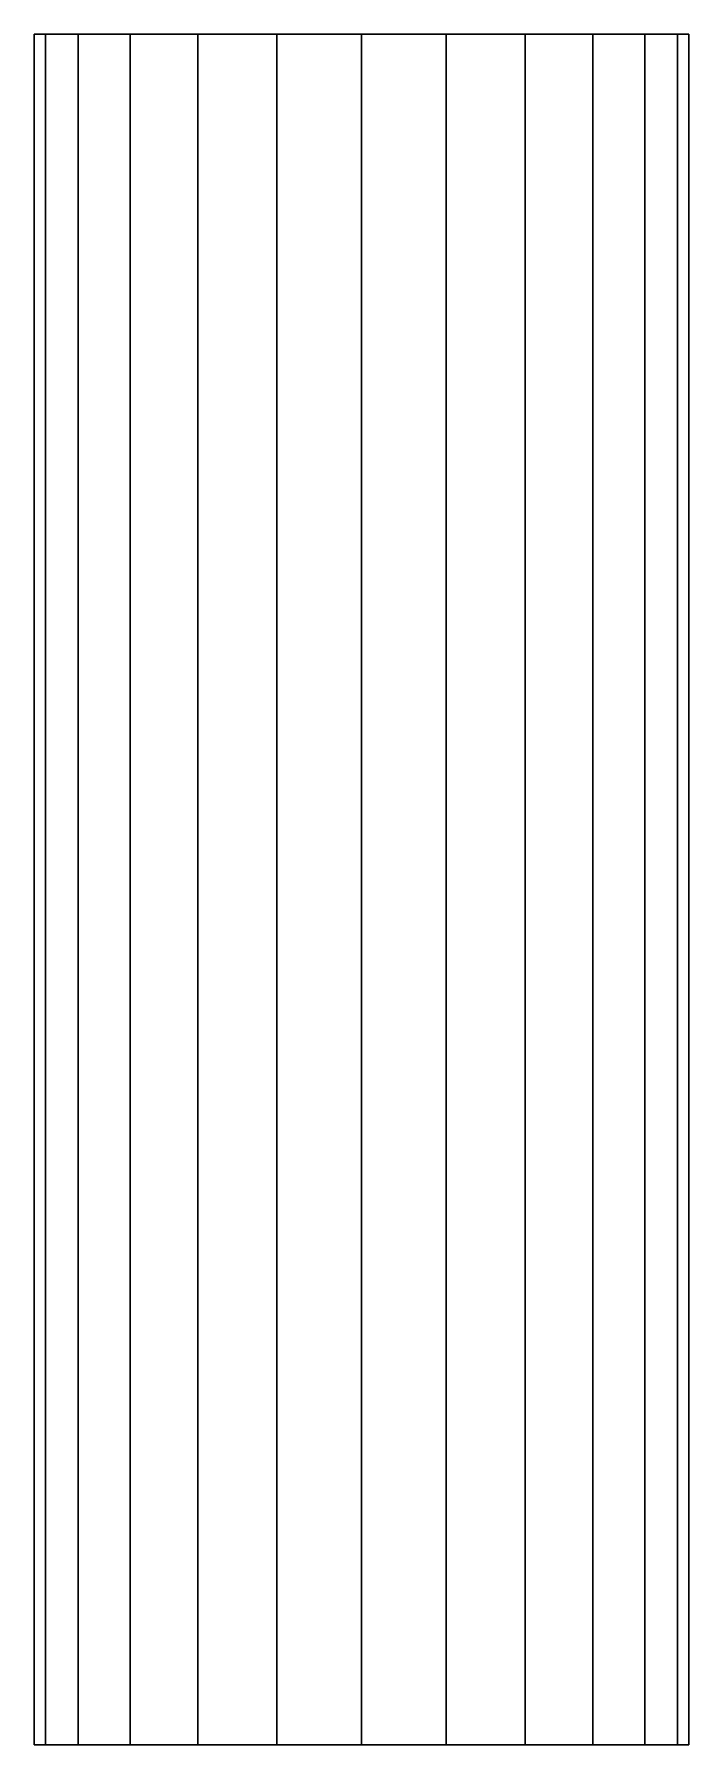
# Model space of a CAD drawing. Header units: inches. Extents: x -3325 to -59, y 5 to 733.
# Drawn here: x -2422.465 to -2420.565, y 120.16 to 125.121 of the extents above; entities that cross this region are included whole.
import ezdxf

# ---------------------------------------------------------------- set-up
doc = ezdxf.new("R2010")
doc.units = ezdxf.units.IN
doc.header["$MEASUREMENT"] = 0
doc.layers.add('P-PIPE', color=10, linetype='Continuous', lineweight=9)

msp = doc.modelspace()

# ---------------------------------------------------------------- linework, layer by layer
at = {"layer": 'P-PIPE', "color": 1}
msp.add_line((-2421.515, 125.1209, 1084), (-2421.515, 120.16, 1084), dxfattribs=at)
msp.add_line((-2421.515, 125.1209, 1084), (-2421.515, 120.16, 1084), dxfattribs=at)

# ---------------------------------------------------------------- meshes
mesh = msp.add_polyface(dxfattribs=at)
corners = [(-2422.465, 125.1209, 1084), (-2422.4326, 125.1209, 1084.2458), (-2422.3378, 125.1209, 1084.475), (-2422.1867, 125.1209, 1084.6718), (-2421.9901, 125.1209, 1084.8227), (-2421.7608, 125.1209, 1084.9177), (-2421.5151, 125.1209, 1084.95), (-2421.2692, 125.1209, 1084.9177), (-2421.0399, 125.1209, 1084.8227), (-2420.8433, 125.1209, 1084.6718), (-2420.6922, 125.1209, 1084.475), (-2420.5974, 125.1209, 1084.2458), (-2420.5649, 125.1209, 1084), (-2420.5974, 125.1209, 1083.7541), (-2420.6922, 125.1209, 1083.525), (-2420.8433, 125.1209, 1083.3282), (-2421.0399, 125.1209, 1083.1772), (-2421.2692, 125.1209, 1083.0824), (-2421.5151, 125.1209, 1083.05), (-2421.7608, 125.1209, 1083.0824), (-2421.9901, 125.1209, 1083.1772), (-2422.1867, 125.1209, 1083.3282), (-2422.3378, 125.1209, 1083.525), (-2422.4326, 125.1209, 1083.7541)]
mesh.append_faces([[corners[k] for k in face] for face in [(18, 16, 17)]], dxfattribs={"vtx0": -1, "color": 1})
mesh.append_faces([[corners[k] for k in face] for face in [(9, 4, 8)]], dxfattribs={"vtx0": -1, "vtx1": -1, "color": 1})
mesh.append_faces([[corners[k] for k in face] for face in [(21, 9, 15, 16)]], dxfattribs={"vtx0": -1, "vtx1": -1, "vtx3": -1, "color": 1})
mesh.append_faces([[corners[k] for k in face] for face in [(5, 6, 4), (14, 15, 13)]], dxfattribs={"vtx1": -1, "color": 1})
mesh.append_faces([[corners[k] for k in face] for face in [(3, 4, 9, 21), (20, 21, 16, 18)]], dxfattribs={"vtx1": -1, "vtx2": -1, "vtx3": -1, "color": 1})
mesh.append_faces([[corners[k] for k in face] for face in [(23, 0, 1), (18, 19, 20)]], dxfattribs={"vtx2": -1, "color": 1})
mesh.append_faces([[corners[k] for k in face] for face in [(1, 2, 3, 23), (6, 7, 8, 4), (9, 10, 11, 15), (21, 22, 23, 3), (11, 12, 13, 15)]], dxfattribs={"vtx2": -1, "vtx3": -1, "color": 1})
mesh = msp.add_polyface(dxfattribs=at)
corners = [(-2421.5151, 125.1209, 1084.95), (-2421.7608, 125.1209, 1084.9177), (-2421.9901, 125.1209, 1084.8227), (-2422.1867, 125.1209, 1084.6718), (-2422.3378, 125.1209, 1084.475), (-2422.4326, 125.1209, 1084.2458), (-2422.465, 125.1209, 1084), (-2422.465, 120.16, 1084), (-2422.4326, 120.16, 1084.2458), (-2422.3378, 120.16, 1084.475), (-2422.1867, 120.16, 1084.6718), (-2421.9901, 120.16, 1084.8227), (-2421.7608, 120.16, 1084.9177), (-2421.5151, 120.16, 1084.95)]
mesh.append_faces([[corners[k] for k in face] for face in [(7, 8, 5, 6)]], dxfattribs={"vtx1": -1, "color": 1})
mesh.append_faces([[corners[k] for k in face] for face in [(8, 9, 4, 5), (3, 4, 9, 10), (11, 12, 1, 2), (2, 3, 10, 11)]], dxfattribs={"vtx1": -1, "vtx3": -1, "color": 1})
mesh.append_faces([[corners[k] for k in face] for face in [(12, 13, 0, 1)]], dxfattribs={"vtx3": -1, "color": 1})
mesh = msp.add_polyface(dxfattribs=at)
corners = [(-2422.465, 125.1209, 1084), (-2422.4326, 125.1209, 1083.7541), (-2422.3378, 125.1209, 1083.525), (-2422.1867, 125.1209, 1083.3282), (-2421.9901, 125.1209, 1083.1772), (-2421.7608, 125.1209, 1083.0824), (-2421.5151, 125.1209, 1083.05), (-2421.5151, 120.16, 1083.05), (-2421.7608, 120.16, 1083.0824), (-2421.9901, 120.16, 1083.1772), (-2422.1867, 120.16, 1083.3282), (-2422.3378, 120.16, 1083.525), (-2422.4326, 120.16, 1083.7541), (-2422.465, 120.16, 1084)]
mesh.append_faces([[corners[k] for k in face] for face in [(7, 8, 5, 6)]], dxfattribs={"vtx1": -1, "color": 1})
mesh.append_faces([[corners[k] for k in face] for face in [(8, 9, 4, 5), (3, 4, 9, 10), (11, 12, 1, 2), (2, 3, 10, 11)]], dxfattribs={"vtx1": -1, "vtx3": -1, "color": 1})
mesh.append_faces([[corners[k] for k in face] for face in [(12, 13, 0, 1)]], dxfattribs={"vtx3": -1, "color": 1})
mesh = msp.add_polyface(dxfattribs=at)
corners = [(-2420.5649, 125.1209, 1084), (-2420.5974, 125.1209, 1084.2458), (-2420.6922, 125.1209, 1084.475), (-2420.8433, 125.1209, 1084.6718), (-2421.0399, 125.1209, 1084.8227), (-2421.2692, 125.1209, 1084.9177), (-2421.5151, 125.1209, 1084.95), (-2421.5151, 120.16, 1084.95), (-2421.2692, 120.16, 1084.9177), (-2421.0399, 120.16, 1084.8227), (-2420.8433, 120.16, 1084.6718), (-2420.6922, 120.16, 1084.475), (-2420.5974, 120.16, 1084.2458), (-2420.5649, 120.16, 1084)]
mesh.append_faces([[corners[k] for k in face] for face in [(7, 8, 5, 6)]], dxfattribs={"vtx1": -1, "color": 1})
mesh.append_faces([[corners[k] for k in face] for face in [(8, 9, 4, 5), (3, 4, 9, 10), (11, 12, 1, 2), (2, 3, 10, 11)]], dxfattribs={"vtx1": -1, "vtx3": -1, "color": 1})
mesh.append_faces([[corners[k] for k in face] for face in [(12, 13, 0, 1)]], dxfattribs={"vtx3": -1, "color": 1})
mesh = msp.add_polyface(dxfattribs=at)
corners = [(-2421.5151, 125.1209, 1083.05), (-2421.2692, 125.1209, 1083.0824), (-2421.0399, 125.1209, 1083.1772), (-2420.8433, 125.1209, 1083.3282), (-2420.6922, 125.1209, 1083.525), (-2420.5974, 125.1209, 1083.7541), (-2420.5649, 125.1209, 1084), (-2420.5649, 120.16, 1084), (-2420.5974, 120.16, 1083.7541), (-2420.6922, 120.16, 1083.525), (-2420.8433, 120.16, 1083.3282), (-2421.0399, 120.16, 1083.1772), (-2421.2692, 120.16, 1083.0824), (-2421.5151, 120.16, 1083.05)]
mesh.append_faces([[corners[k] for k in face] for face in [(7, 8, 5, 6)]], dxfattribs={"vtx1": -1, "color": 1})
mesh.append_faces([[corners[k] for k in face] for face in [(8, 9, 4, 5), (3, 4, 9, 10), (11, 12, 1, 2), (2, 3, 10, 11)]], dxfattribs={"vtx1": -1, "vtx3": -1, "color": 1})
mesh.append_faces([[corners[k] for k in face] for face in [(12, 13, 0, 1)]], dxfattribs={"vtx3": -1, "color": 1})
mesh = msp.add_polyface(dxfattribs=at)
corners = [(-2422.465, 120.16, 1084), (-2422.4326, 120.16, 1083.7541), (-2422.3378, 120.16, 1083.525), (-2422.1867, 120.16, 1083.3282), (-2421.9901, 120.16, 1083.1772), (-2421.7608, 120.16, 1083.0824), (-2421.5151, 120.16, 1083.05), (-2421.2692, 120.16, 1083.0824), (-2421.0399, 120.16, 1083.1772), (-2420.8433, 120.16, 1083.3282), (-2420.6922, 120.16, 1083.525), (-2420.5974, 120.16, 1083.7541), (-2420.5649, 120.16, 1084), (-2420.5974, 120.16, 1084.2458), (-2420.6922, 120.16, 1084.475), (-2420.8433, 120.16, 1084.6718), (-2421.0399, 120.16, 1084.8227), (-2421.2692, 120.16, 1084.9177), (-2421.5151, 120.16, 1084.95), (-2421.7608, 120.16, 1084.9177), (-2421.9901, 120.16, 1084.8227), (-2422.1867, 120.16, 1084.6718), (-2422.3378, 120.16, 1084.475), (-2422.4326, 120.16, 1084.2458)]
mesh.append_faces([[corners[k] for k in face] for face in [(18, 16, 17)]], dxfattribs={"vtx0": -1, "color": 1})
mesh.append_faces([[corners[k] for k in face] for face in [(16, 20, 15)]], dxfattribs={"vtx0": -1, "vtx1": -1, "color": 1})
mesh.append_faces([[corners[k] for k in face] for face in [(3, 9, 15)]], dxfattribs={"vtx0": -1, "vtx1": -1, "vtx2": -1, "color": 1})
mesh.append_faces([[corners[k] for k in face] for face in [(15, 20, 21, 3)]], dxfattribs={"vtx0": -1, "vtx2": -1, "vtx3": -1, "color": 1})
mesh.append_faces([[corners[k] for k in face] for face in [(12, 13, 11), (7, 8, 6)]], dxfattribs={"vtx1": -1, "color": 1})
mesh.append_faces([[corners[k] for k in face] for face in [(3, 4, 8, 9)]], dxfattribs={"vtx1": -1, "vtx3": -1, "color": 1})
mesh.append_faces([[corners[k] for k in face] for face in [(23, 0, 1)]], dxfattribs={"vtx2": -1, "color": 1})
mesh.append_faces([[corners[k] for k in face] for face in [(18, 19, 20, 16), (21, 22, 23, 1), (13, 14, 15, 9), (1, 2, 3, 21), (4, 5, 6, 8), (9, 10, 11, 13)]], dxfattribs={"vtx2": -1, "vtx3": -1, "color": 1})

doc.saveas('drawing.dxf')
